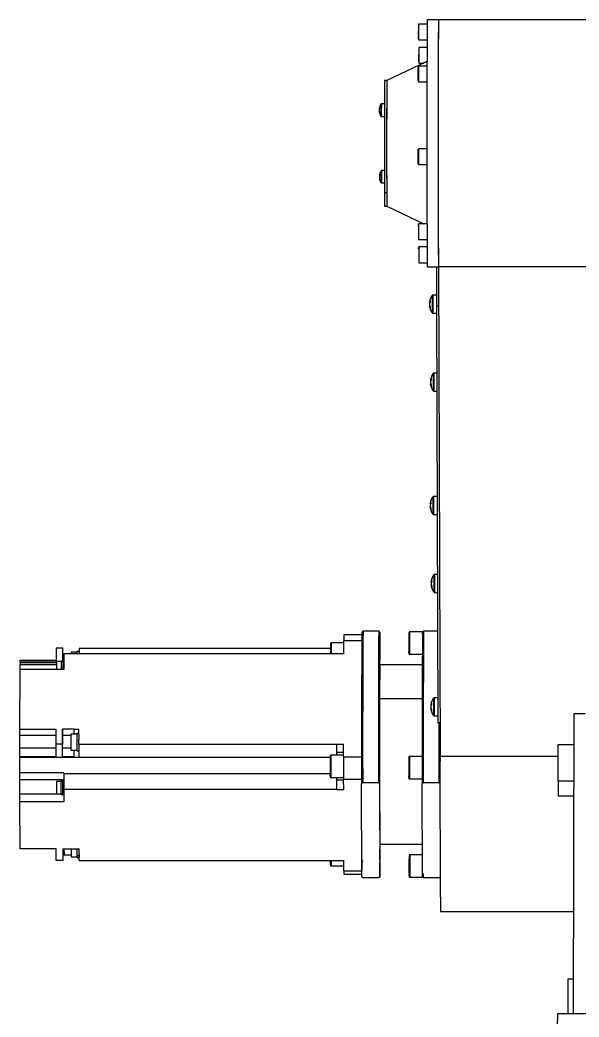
# Model space of a CAD drawing. Header units: millimetres. Extents: x -551930 to 36223, y -1733730 to 8014.
# Drawn here: x -551662.36 to -551634.32, y -1733484.45 to -1733434.47 of the extents above; entities that cross this region are included whole.
import ezdxf

# ---------------------------------------------------------------- set-up
doc = ezdxf.new("R2010")
doc.units = ezdxf.units.MM
doc.layers.get('0').update_dxf_attribs({"lineweight": 35})

msp = doc.modelspace()

# ---------------------------------------------------------------- linework, layer by layer
at = {"color": 7, "linetype": 'Continuous', "lineweight": 25}
for p, q in [((-551641.375, -1733434.474), (-551641.937, -1733434.474)), ((-551630.912, -1733434.474), (-551641.375, -1733434.474)), ((-551641.941, -1733434.682), (-551642.366, -1733434.682)), ((-551642.389, -1733435.402), (-551642.389, -1733435.423)), ((-551642.366, -1733435.47), (-551641.946, -1733435.47)), ((-551641.947, -1733435.849), (-551642.356, -1733435.849)), ((-551641.949, -1733436.561), (-551643.962, -1733437.512)), ((-551642.379, -1733436.535), (-551642.379, -1733436.562)), ((-551641.949, -1733436.787), (-551642.376, -1733436.787)), ((-551642.356, -1733436.637), (-551642.109, -1733436.637)), ((-551643.962, -1733437.512), (-551644.075, -1733437.512)), ((-551642.376, -1733437.575), (-551641.951, -1733437.575)), ((-551644.345, -1733438.919), (-551644.329, -1733438.92)), ((-551644.345, -1733438.967), (-551644.345, -1733438.982)), ((-551644.081, -1733438.676), (-551644.237, -1733438.676)), ((-551644.237, -1733439.306), (-551644.082, -1733439.306)), ((-551641.953, -1733440.932), (-551642.379, -1733440.932)), ((-551644.082, -1733442.017), (-551644.226, -1733442.017)), ((-551642.379, -1733441.719), (-551641.953, -1733441.719)), ((-551644.334, -1733442.26), (-551644.318, -1733442.261)), ((-551644.334, -1733442.308), (-551644.334, -1733442.324)), ((-551644.226, -1733442.647), (-551644.081, -1733442.647)), ((-551643.967, -1733443.136), (-551644.079, -1733443.136)), ((-551644.075, -1733443.812), (-551643.962, -1733443.812)), ((-551643.962, -1733443.812), (-551642.109, -1733444.687)), ((-551642.396, -1733444.757), (-551642.396, -1733444.785)), ((-551641.949, -1733444.687), (-551642.373, -1733444.687)), ((-551642.373, -1733444.687), (-551642.373, -1733444.689)), ((-551642.373, -1733445.474), (-551641.947, -1733445.474)), ((-551642.386, -1733445.924), (-551642.386, -1733445.952)), ((-551641.946, -1733445.854), (-551642.363, -1733445.854)), ((-551642.363, -1733445.854), (-551642.363, -1733445.856)), ((-551642.363, -1733446.641), (-551641.941, -1733446.641)), ((-551641.937, -1733446.849), (-551641.375, -1733446.849)), ((-551641.475, -1733446.849), (-551641.479, -1733448.812)), ((-551631.475, -1733446.848), (-551641.375, -1733446.848)), ((-551641.375, -1733446.848), (-551641.296, -1733471.389)), ((-551641.478, -1733448.268), (-551641.651, -1733448.268)), ((-551641.817, -1733448.678), (-551641.817, -1733448.701)), ((-551641.479, -1733448.812), (-551641.369, -1733448.812)), ((-551641.479, -1733448.812), (-551641.412, -1733469.695)), ((-551641.651, -1733449.168), (-551641.478, -1733449.168)), ((-551641.772, -1733452.585), (-551641.772, -1733452.608)), ((-551641.468, -1733452.175), (-551641.606, -1733452.175)), ((-551641.606, -1733453.075), (-551641.466, -1733453.075)), ((-551641.448, -1733458.362), (-551641.618, -1733458.362)), ((-551641.784, -1733458.771), (-551641.784, -1733458.794)), ((-551641.618, -1733459.262), (-551641.446, -1733459.262)), ((-551641.436, -1733462.269), (-551641.574, -1733462.269)), ((-551641.739, -1733462.678), (-551641.739, -1733462.701)), ((-551641.574, -1733463.169), (-551641.433, -1733463.169)), ((-551645.217, -1733465.289), (-551646.115, -1733465.289)), ((-551645.174, -1733465.12), (-551645.213, -1733465.159)), ((-551645.157, -1733465.103), (-551645.175, -1733465.12)), ((-551644.37, -1733465.103), (-551645.157, -1733465.103)), ((-551644.313, -1733465.159), (-551644.328, -1733465.145)), ((-551644.308, -1733466.79), (-551644.313, -1733465.159)), ((-551642.178, -1733465.142), (-551642.819, -1733465.142)), ((-551642.137, -1733465.12), (-551642.176, -1733465.159)), ((-551642.12, -1733465.103), (-551642.137, -1733465.12)), ((-551641.427, -1733465.103), (-551642.12, -1733465.103)), ((-551660.546, -1733465.969), (-551660.547, -1733466.665)), ((-551660.208, -1733465.969), (-551660.546, -1733465.969)), ((-551660.21, -1733466.604), (-551660.208, -1733465.969)), ((-551660.206, -1733466.558), (-551660.208, -1733465.969)), ((-551659.387, -1733465.969), (-551659.388, -1733466.238)), ((-551659.387, -1733465.969), (-551646.791, -1733465.969)), ((-551646.117, -1733465.701), (-551646.756, -1733465.701)), ((-551646.118, -1733466.238), (-551646.116, -1733465.589)), ((-551662.344, -1733466.558), (-551660.547, -1733466.558)), ((-551662.344, -1733466.665), (-551662.344, -1733466.558)), ((-551660.206, -1733466.604), (-551660.206, -1733466.558)), ((-551660.158, -1733466.558), (-551660.206, -1733466.558)), ((-551660.158, -1733466.238), (-551660.159, -1733467.03)), ((-551646.455, -1733466.238), (-551660.158, -1733466.238)), ((-551659.5, -1733466.167), (-551659.792, -1733466.167)), ((-551659.387, -1733466.133), (-551659.499, -1733466.133)), ((-551646.455, -1733466.238), (-551646.455, -1733466.238)), ((-551646.118, -1733466.238), (-551646.455, -1733466.238)), ((-551642.853, -1733466.2), (-551642.853, -1733466.12)), ((-551642.819, -1733466.267), (-551642.185, -1733466.267)), ((-551662.359, -1733470.026), (-551662.353, -1733467.03)), ((-551660.159, -1733467.03), (-551662.353, -1733467.03)), ((-551662.35, -1733467.03), (-551662.349, -1733466.795)), ((-551660.518, -1733466.795), (-551662.349, -1733466.795)), ((-551660.547, -1733466.665), (-551662.347, -1733466.665)), ((-551662.347, -1733466.665), (-551662.347, -1733466.678)), ((-551660.293, -1733466.632), (-551660.518, -1733466.632)), ((-551660.214, -1733466.61), (-551660.293, -1733466.61)), ((-551660.158, -1733466.604), (-551660.214, -1733466.604)), ((-551642.186, -1733466.79), (-551644.313, -1733466.79)), ((-551641.416, -1733468.455), (-551641.586, -1733468.455)), ((-551641.752, -1733468.865), (-551641.752, -1733468.888)), ((-551641.586, -1733469.355), (-551641.413, -1733469.355)), ((-551634.586, -1733469.23), (-551634.622, -1733484.296)), ((-551634.586, -1733469.23), (-551634.024, -1733469.23)), ((-551662.359, -1733470.026), (-551660.559, -1733470.026)), ((-551662.358, -1733470.332), (-551662.359, -1733470.026)), ((-551660.559, -1733470.026), (-551660.561, -1733470.774)), ((-551660.222, -1733470.026), (-551660.223, -1733470.774)), ((-551659.659, -1733470.026), (-551660.222, -1733470.026)), ((-551660.221, -1733470.332), (-551660.222, -1733470.026)), ((-551659.659, -1733470.026), (-551659.4, -1733470.026)), ((-551659.659, -1733470.026), (-551659.659, -1733470.026)), ((-551659.659, -1733470.026), (-551659.658, -1733470.28)), ((-551659.659, -1733470.026), (-551659.658, -1733470.28)), ((-551659.401, -1733470.312), (-551659.4, -1733470.026)), ((-551641.412, -1733469.695), (-551641.301, -1733469.695)), ((-551659.513, -1733470.28), (-551659.805, -1733470.28)), ((-551659.401, -1733470.246), (-551659.513, -1733470.246)), ((-551659.402, -1733470.774), (-551659.401, -1733470.537)), ((-551659.401, -1733470.312), (-551659.401, -1733470.537)), ((-551662.359, -1733471.417), (-551662.358, -1733470.964)), ((-551660.223, -1733470.774), (-551660.561, -1733470.774)), ((-551660.561, -1733470.774), (-551660.559, -1733471.417)), ((-551660.221, -1733471.417), (-551660.223, -1733470.774)), ((-551660.221, -1733471.417), (-551660.22, -1733470.964)), ((-551659.805, -1733471.068), (-551659.513, -1733471.068)), ((-551659.658, -1733471.068), (-551659.659, -1733471.42)), ((-551659.658, -1733471.068), (-551659.659, -1733471.417)), ((-551659.402, -1733470.774), (-551646.464, -1733470.774)), ((-551659.402, -1733470.774), (-551659.4, -1733471.42)), ((-551646.464, -1733470.773), (-551646.464, -1733470.774)), ((-551646.463, -1733471.168), (-551646.464, -1733470.773)), ((-551646.464, -1733470.773), (-551646.127, -1733470.773)), ((-551646.463, -1733471.325), (-551646.464, -1733470.774)), ((-551646.128, -1733471.422), (-551646.127, -1733470.773)), ((-551635.371, -1733472.604), (-551635.367, -1733470.795)), ((-551635.367, -1733470.795), (-551634.59, -1733470.795)), ((-551660.559, -1733471.417), (-551662.359, -1733471.417)), ((-551662.359, -1733471.417), (-551662.359, -1733471.429)), ((-551659.659, -1733471.417), (-551660.221, -1733471.417)), ((-551659.659, -1733471.42), (-551659.659, -1733471.417)), ((-551659.659, -1733471.42), (-551659.4, -1733471.42)), ((-551659.513, -1733471.101), (-551659.401, -1733471.101)), ((-551646.128, -1733471.325), (-551646.767, -1733471.325)), ((-551646.463, -1733471.168), (-551646.128, -1733471.168)), ((-551642.191, -1733471.391), (-551642.831, -1733471.391)), ((-551635.368, -1733471.389), (-551641.296, -1733471.389)), ((-551660.165, -1733472.203), (-551662.358, -1733472.203)), ((-551662.357, -1733472.563), (-551662.358, -1733472.203)), ((-551660.165, -1733472.236), (-551660.166, -1733473.039)), ((-551660.165, -1733472.203), (-551660.165, -1733472.236)), ((-551646.802, -1733472.383), (-551646.802, -1733472.303)), ((-551646.767, -1733472.45), (-551646.128, -1733472.45)), ((-551646.464, -1733473.039), (-551646.463, -1733472.45)), ((-551646.464, -1733473.039), (-551646.463, -1733472.556)), ((-551646.462, -1733472.45), (-551646.463, -1733472.556)), ((-551646.463, -1733472.556), (-551646.128, -1733472.556)), ((-551646.126, -1733473.039), (-551646.128, -1733472.528)), ((-551642.865, -1733472.45), (-551642.866, -1733472.369)), ((-551642.831, -1733472.516), (-551642.191, -1733472.516)), ((-551660.3, -1733472.648), (-551660.524, -1733472.648)), ((-551660.221, -1733472.626), (-551660.299, -1733472.626)), ((-551660.165, -1733472.62), (-551660.221, -1733472.62)), ((-551660.166, -1733473.039), (-551660.164, -1733473.663)), ((-551646.464, -1733473.039), (-551660.166, -1733473.039)), ((-551646.464, -1733473.039), (-551646.464, -1733473.039)), ((-551646.464, -1733473.039), (-551646.126, -1733473.039)), ((-551645.213, -1733477.422), (-551645.228, -1733472.76)), ((-551645.172, -1733472.703), (-551644.385, -1733472.703)), ((-551644.328, -1733472.76), (-551644.313, -1733477.422)), ((-551642.176, -1733477.422), (-551642.191, -1733472.76)), ((-551642.135, -1733472.703), (-551641.347, -1733472.703)), ((-551662.358, -1733473.663), (-551662.357, -1733473.274)), ((-551660.524, -1733473.267), (-551660.3, -1733473.267)), ((-551660.299, -1733473.289), (-551660.221, -1733473.289)), ((-551660.221, -1733473.295), (-551660.165, -1733473.295)), ((-551635.37, -1733473.361), (-551634.596, -1733473.361)), ((-551660.164, -1733473.663), (-551662.358, -1733473.663)), ((-551662.35, -1733476.023), (-551662.358, -1733473.663)), ((-551660.55, -1733476.023), (-551662.35, -1733476.023)), ((-551660.548, -1733476.612), (-551660.55, -1733476.023)), ((-551660.213, -1733476.023), (-551659.65, -1733476.023)), ((-551660.213, -1733476.023), (-551660.211, -1733476.612)), ((-551660.209, -1733476.023), (-551660.211, -1733476.612)), ((-551660.15, -1733476.023), (-551660.149, -1733476.343)), ((-551659.65, -1733476.023), (-551659.391, -1733476.023)), ((-551659.65, -1733476.023), (-551659.65, -1733476.023)), ((-551659.391, -1733476.248), (-551659.391, -1733476.023)), ((-551644.313, -1733475.79), (-551642.181, -1733475.79)), ((-551659.795, -1733476.343), (-551660.149, -1733476.343)), ((-551659.795, -1733476.414), (-551659.503, -1733476.414)), ((-551659.503, -1733476.356), (-551659.391, -1733476.356)), ((-551659.502, -1733476.448), (-551659.39, -1733476.448)), ((-551659.391, -1733476.248), (-551659.39, -1733476.425)), ((-551659.39, -1733476.612), (-551659.39, -1733476.425)), ((-551642.179, -1733476.314), (-551642.815, -1733476.314)), ((-551660.211, -1733476.612), (-551660.548, -1733476.612)), ((-551659.39, -1733476.612), (-551646.452, -1733476.612)), ((-551646.788, -1733476.733), (-551646.788, -1733476.612)), ((-551646.787, -1733476.813), (-551646.788, -1733476.733)), ((-551646.753, -1733476.88), (-551646.114, -1733476.88)), ((-551646.452, -1733476.611), (-551646.115, -1733476.611)), ((-551646.452, -1733476.611), (-551646.452, -1733476.612)), ((-551646.113, -1733477.123), (-551646.115, -1733476.611)), ((-551645.212, -1733476.593), (-551645.168, -1733476.655)), ((-551646.112, -1733477.291), (-551645.214, -1733477.291)), ((-551645.213, -1733477.422), (-551645.199, -1733477.436)), ((-551644.369, -1733477.478), (-551645.157, -1733477.478)), ((-551644.352, -1733477.461), (-551644.313, -1733477.422)), ((-551642.85, -1733477.372), (-551642.85, -1733477.291)), ((-551642.815, -1733477.439), (-551642.174, -1733477.439)), ((-551642.176, -1733477.422), (-551642.175, -1733477.406)), ((-551642.176, -1733477.422), (-551642.162, -1733477.436)), ((-551641.332, -1733477.478), (-551642.119, -1733477.478)), ((-551641.315, -1733477.461), (-551641.288, -1733477.434)), ((-551641.276, -1733479.165), (-551634.61, -1733479.165)), ((-551634.872, -1733484.296), (-551634.868, -1733482.54)), ((-551634.868, -1733482.54), (-551634.618, -1733482.54)), ((-551635.412, -1733484.296), (-551635.414, -1733484.954)), ((-551633.5, -1733484.296), (-551635.412, -1733484.296))]:
    msp.add_line(p, q, dxfattribs=at)
at = {"color": 8, "linetype": 'Continuous', "lineweight": 25}
for p, q in [((-551642.367, -1733435.422), (-551642.367, -1733435.445)), ((-551642.356, -1733436.552), (-551642.356, -1733436.583)), ((-551642.374, -1733444.737), (-551642.374, -1733444.767)), ((-551642.363, -1733445.904), (-551642.363, -1733445.934)), ((-551645.219, -1733465.589), (-551646.116, -1733465.589)), ((-551662.347, -1733466.678), (-551660.518, -1733466.678)), ((-551642.19, -1733468.506), (-551644.322, -1733468.506)), ((-551660.56, -1733470.332), (-551662.358, -1733470.332)), ((-551659.806, -1733470.332), (-551660.221, -1733470.332)), ((-551662.358, -1733470.964), (-551660.56, -1733470.964)), ((-551660.22, -1733470.964), (-551659.806, -1733470.964)), ((-551662.359, -1733471.429), (-551646.802, -1733471.429)), ((-551645.229, -1733471.422), (-551646.128, -1733471.422)), ((-551660.165, -1733472.563), (-551662.357, -1733472.563)), ((-551660.165, -1733472.236), (-551646.802, -1733472.236)), ((-551646.128, -1733472.528), (-551645.229, -1733472.528)), ((-551635.371, -1733472.604), (-551634.594, -1733472.604)), ((-551660.3, -1733473.274), (-551662.357, -1733473.274)), ((-551660.166, -1733473.223), (-551660.221, -1733473.223)), ((-551646.113, -1733477.123), (-551645.214, -1733477.123))]:
    msp.add_line(p, q, dxfattribs=at)
at = {"color": 7, "linetype": 'Continuous', "lineweight": 25, "flags": 128}
for points in [[(-551642.367, -1733435.445), (-551642.366, -1733435.464), (-551642.366, -1733435.47)], [(-551642.356, -1733436.583), (-551642.356, -1733436.615), (-551642.356, -1733436.637), (-551642.356, -1733436.637)], [(-551644.345, -1733438.919), (-551644.345, -1733438.918), (-551644.345, -1733438.917), (-551644.345, -1733438.916), (-551644.345, -1733438.916), (-551644.345, -1733438.915), (-551644.345, -1733438.915), (-551644.345, -1733438.915), (-551644.345, -1733438.915)], [(-551644.334, -1733442.26), (-551644.334, -1733442.259), (-551644.334, -1733442.258), (-551644.334, -1733442.258), (-551644.334, -1733442.257), (-551644.334, -1733442.257), (-551644.334, -1733442.256), (-551644.334, -1733442.256), (-551644.334, -1733442.257)], [(-551641.817, -1733448.612), (-551641.817, -1733448.61), (-551641.817, -1733448.608), (-551641.817, -1733448.607), (-551641.817, -1733448.606), (-551641.817, -1733448.605), (-551641.817, -1733448.605), (-551641.817, -1733448.605), (-551641.817, -1733448.606)], [(-551641.772, -1733452.52), (-551641.772, -1733452.517), (-551641.772, -1733452.515), (-551641.772, -1733452.514), (-551641.772, -1733452.513), (-551641.772, -1733452.512), (-551641.772, -1733452.512), (-551641.772, -1733452.512), (-551641.772, -1733452.513)], [(-551641.785, -1733458.706), (-551641.785, -1733458.704), (-551641.785, -1733458.702), (-551641.785, -1733458.7), (-551641.785, -1733458.699), (-551641.785, -1733458.699), (-551641.785, -1733458.698), (-551641.785, -1733458.699), (-551641.785, -1733458.699)], [(-551641.74, -1733462.613), (-551641.74, -1733462.611), (-551641.74, -1733462.609), (-551641.74, -1733462.607), (-551641.74, -1733462.606), (-551641.74, -1733462.606), (-551641.74, -1733462.605), (-551641.74, -1733462.606), (-551641.74, -1733462.606)], [(-551642.178, -1733465.237), (-551642.178, -1733465.229), (-551642.178, -1733465.165), (-551642.178, -1733465.142), (-551642.177, -1733465.161), (-551642.177, -1733465.177)], [(-551644.315, -1733466.479), (-551644.315, -1733466.398), (-551644.316, -1733466.296), (-551644.316, -1733466.189), (-551644.315, -1733466.093), (-551644.315, -1733466.023), (-551644.315, -1733465.99), (-551644.315, -1733465.998), (-551644.314, -1733466.047), (-551644.314, -1733466.129), (-551644.314, -1733466.231), (-551644.314, -1733466.338), (-551644.314, -1733466.433), (-551644.315, -1733466.503), (-551644.315, -1733466.536), (-551644.315, -1733466.528), (-551644.315, -1733466.479)], [(-551644.315, -1733466.446), (-551644.315, -1733466.377), (-551644.315, -1733466.291), (-551644.315, -1733466.2), (-551644.315, -1733466.119), (-551644.315, -1733466.06), (-551644.315, -1733466.032), (-551644.315, -1733466.039), (-551644.314, -1733466.081), (-551644.314, -1733466.149), (-551644.314, -1733466.236), (-551644.314, -1733466.326), (-551644.314, -1733466.407), (-551644.315, -1733466.466), (-551644.315, -1733466.494), (-551644.315, -1733466.487), (-551644.315, -1733466.446)], [(-551659.792, -1733466.167), (-551659.792, -1733466.187), (-551659.792, -1733466.238)], [(-551662.347, -1733466.678), (-551662.348, -1733466.751), (-551662.348, -1733466.795)], [(-551641.752, -1733468.799), (-551641.752, -1733468.797), (-551641.752, -1733468.795), (-551641.752, -1733468.794), (-551641.752, -1733468.793), (-551641.752, -1733468.792), (-551641.752, -1733468.792), (-551641.752, -1733468.792), (-551641.752, -1733468.793)], [(-551646.463, -1733471.168), (-551646.463, -1733471.224), (-551646.462, -1733471.323), (-551646.462, -1733471.325)], [(-551644.327, -1733472.104), (-551644.327, -1733472.022), (-551644.327, -1733471.92), (-551644.327, -1733471.813), (-551644.327, -1733471.717), (-551644.326, -1733471.648), (-551644.326, -1733471.614), (-551644.326, -1733471.623), (-551644.326, -1733471.671), (-551644.325, -1733471.753), (-551644.325, -1733471.855), (-551644.325, -1733471.962), (-551644.326, -1733472.058), (-551644.326, -1733472.128), (-551644.326, -1733472.161), (-551644.326, -1733472.152), (-551644.327, -1733472.104)], [(-551644.326, -1733472.07), (-551644.327, -1733472.001), (-551644.327, -1733471.915), (-551644.327, -1733471.824), (-551644.327, -1733471.744), (-551644.326, -1733471.685), (-551644.326, -1733471.657), (-551644.326, -1733471.664), (-551644.326, -1733471.705), (-551644.326, -1733471.774), (-551644.326, -1733471.86), (-551644.326, -1733471.951), (-551644.326, -1733472.031), (-551644.326, -1733472.09), (-551644.326, -1733472.118), (-551644.326, -1733472.111), (-551644.326, -1733472.07)], [(-551660.221, -1733473.223), (-551660.221, -1733473.278), (-551660.221, -1733473.295)], [(-551644.312, -1733476.534), (-551644.312, -1733476.452), (-551644.313, -1733476.35), (-551644.312, -1733476.243), (-551644.312, -1733476.147), (-551644.312, -1733476.078), (-551644.312, -1733476.044), (-551644.312, -1733476.053), (-551644.311, -1733476.101), (-551644.311, -1733476.183), (-551644.311, -1733476.285), (-551644.311, -1733476.392), (-551644.311, -1733476.488), (-551644.311, -1733476.557), (-551644.312, -1733476.591), (-551644.312, -1733476.582), (-551644.312, -1733476.534)], [(-551644.312, -1733476.5), (-551644.312, -1733476.431), (-551644.312, -1733476.345), (-551644.312, -1733476.254), (-551644.312, -1733476.174), (-551644.312, -1733476.115), (-551644.312, -1733476.087), (-551644.312, -1733476.094), (-551644.311, -1733476.135), (-551644.311, -1733476.204), (-551644.311, -1733476.29), (-551644.311, -1733476.381), (-551644.311, -1733476.461), (-551644.312, -1733476.52), (-551644.312, -1733476.548), (-551644.312, -1733476.541), (-551644.312, -1733476.5)], [(-551642.174, -1733477.424), (-551642.174, -1733477.432), (-551642.174, -1733477.434), (-551642.174, -1733477.423)]]:
    msp.add_lwpolyline(points, dxfattribs=at)
at = {"color": 8, "linetype": 'Continuous', "lineweight": 25, "flags": 128}
for points in [[(-551642.357, -1733436.415), (-551642.357, -1733436.456), (-551642.356, -1733436.552)], [(-551644.263, -1733439.292), (-551644.263, -1733439.279), (-551644.263, -1733439.227)], [(-551644.237, -1733439.306), (-551644.237, -1733439.292), (-551644.238, -1733439.239)], [(-551644.252, -1733442.633), (-551644.252, -1733442.62), (-551644.252, -1733442.569)], [(-551644.226, -1733442.647), (-551644.227, -1733442.634), (-551644.227, -1733442.58)], [(-551642.373, -1733444.689), (-551642.374, -1733444.693), (-551642.374, -1733444.737)], [(-551642.363, -1733445.856), (-551642.363, -1733445.86), (-551642.363, -1733445.904)], [(-551646.754, -1733476.612), (-551646.754, -1733476.649), (-551646.754, -1733476.759)]]:
    msp.add_lwpolyline(points, dxfattribs=at)
at = {"color": 7, "linetype": 'Continuous', "lineweight": 25}
for centre, radius, start, end in [((-550673.132, -1733440.662), 968.825, 179.634073, 180.365927), ((-550658.549, -1733440.69), 982.846, 179.637621, 180.358937), ((-550657.786, -1733440.69), 983.608, 179.637902, 180.358657), ((-551604.712, -1733434.956), 37.655, 179.5833, 180.0567), ((-551575.921, -1733436.238), 66.436, 179.66493, 180.15312), ((-551591.74, -1733437.18), 50.66, 179.5811, 180.4208), ((-551589.03, -1733437.181), 53.347, 179.5771, 180.4229), ((-551057.641, -1733440.84), 586.443, 179.674836, 180.224362), ((-551161.141, -1733440.662), 482.832, 179.6262, 180.3738), ((-551057.529, -1733440.84), 586.443, 179.674836, 180.224362), ((-551643.787, -1733438.991), 0.563, 147.6643, 172.2408), ((-551644.115, -1733438.961), 0.233, 156.3197, 169.6097), ((-551643.992, -1733439.019), 0.356, 163.2201, 171.6076), ((-551644.116, -1733439.027), 0.233, 156.3197, 169.6097), ((-551615.409, -1733438.991), 28.936, 179.9868, 180.0477), ((-551643.991, -1733438.964), 0.357, 188.186, 199.0089), ((-551644.415, -1733439.064), 0.0708, 357.5126, 0.7067), ((-551643.787, -1733438.991), 0.563, 187.7592, 212.3357), ((-551643.991, -1733439.016), 0.357, 188.186, 199.0089), ((-551643.951, -1733438.901), 0.38, 174.948, 184.8229), ((-551644.095, -1733439.106), 0.236, 173.9155, 186.4539), ((-551594.849, -1733441.329), 47.553, 179.5488, 180.4425), ((-551588.948, -1733441.325), 53.433, 179.5778, 180.4222), ((-551643.777, -1733442.332), 0.563, 147.6643, 172.2408), ((-551644.105, -1733442.302), 0.233, 156.3197, 169.6097), ((-551643.981, -1733442.36), 0.356, 163.2201, 171.6076), ((-551644.105, -1733442.368), 0.233, 156.3197, 169.6097), ((-551615.398, -1733442.332), 28.936, 179.9868, 180.0477), ((-551643.98, -1733442.306), 0.357, 188.186, 199.0089), ((-551644.405, -1733442.405), 0.0708, 357.5126, 0.7067), ((-551643.777, -1733442.332), 0.563, 187.7592, 212.3357), ((-551643.98, -1733442.357), 0.357, 188.186, 199.0089), ((-551643.94, -1733442.242), 0.38, 174.948, 184.8229), ((-551644.084, -1733442.447), 0.236, 173.9155, 186.4539), ((-551609.419, -1733443.22), 34.661, 179.8614, 180.978), ((-551609.306, -1733443.22), 34.661, 179.8614, 180.978), ((-551566.374, -1733445.056), 76, 179.78264, 180.31558), ((-551566.364, -1733446.223), 76, 179.78264, 180.31558), ((-551641.095, -1733448.718), 0.731, 143.6419, 171.0699), ((-551641.512, -1733448.679), 0.313, 152.4495, 167.6544), ((-551641.293, -1733448.581), 0.498, 174.641, 185.1299), ((-551641.357, -1733448.758), 0.467, 161.9164, 170.097), ((-551641.512, -1733448.77), 0.313, 152.4495, 167.6544), ((-551598.828, -1733448.718), 42.99, 179.9801, 180.0544), ((-551641.354, -1733448.68), 0.47, 189.7156, 202.2489), ((-551642.037, -1733448.825), 0.22, 358.2302, 0.2078), ((-551641.354, -1733448.752), 0.47, 189.7156, 202.2489), ((-551641.095, -1733448.718), 0.731, 188.9301, 216.3581), ((-551641.482, -1733448.893), 0.309, 173.526, 186.8433), ((-551641.467, -1733452.677), 0.313, 152.4495, 167.6544), ((-551641.05, -1733452.625), 0.731, 143.6419, 171.0699), ((-551641.467, -1733452.586), 0.313, 152.4495, 167.6544), ((-551641.312, -1733452.665), 0.467, 161.9164, 170.097), ((-551641.248, -1733452.488), 0.498, 174.641, 185.1299), ((-551598.783, -1733452.625), 42.99, 179.9801, 180.0544), ((-551641.309, -1733452.587), 0.47, 189.7156, 202.2489), ((-551641.992, -1733452.732), 0.22, 358.2302, 0.2078), ((-551641.309, -1733452.659), 0.47, 189.7156, 202.2489), ((-551641.05, -1733452.625), 0.731, 188.9301, 216.3581), ((-551641.437, -1733452.8), 0.309, 173.526, 186.8433), ((-551641.062, -1733458.812), 0.731, 143.6419, 171.0699), ((-551641.479, -1733458.773), 0.313, 152.4495, 167.6544), ((-551641.48, -1733458.864), 0.313, 152.4495, 167.6544), ((-551598.795, -1733458.812), 42.99, 179.9801, 180.0544), ((-551641.321, -1733458.773), 0.47, 189.7156, 202.2489), ((-551642.005, -1733458.919), 0.22, 358.2302, 0.2078), ((-551641.321, -1733458.845), 0.47, 189.7156, 202.2489), ((-551641.062, -1733458.812), 0.731, 188.9301, 216.3581), ((-551641.325, -1733458.851), 0.467, 161.9164, 170.097), ((-551641.261, -1733458.675), 0.498, 174.641, 185.1299), ((-551641.449, -1733458.986), 0.309, 173.526, 186.8433), ((-551641.017, -1733462.719), 0.731, 143.6419, 171.0699), ((-551641.434, -1733462.68), 0.313, 152.4495, 167.6544), ((-551641.216, -1733462.582), 0.498, 174.641, 185.1299), ((-551641.435, -1733462.771), 0.313, 152.4495, 167.6544), ((-551598.75, -1733462.719), 42.99, 179.9801, 180.0544), ((-551641.276, -1733462.68), 0.47, 189.7156, 202.2489), ((-551641.96, -1733462.826), 0.22, 358.2302, 0.2078), ((-551641.017, -1733462.719), 0.731, 188.9301, 216.3581), ((-551641.276, -1733462.752), 0.47, 189.7156, 202.2489), ((-551641.28, -1733462.758), 0.467, 161.9164, 170.097), ((-551641.404, -1733462.893), 0.309, 173.526, 186.8433), ((-551626.122, -1733465.544), 19.994, 179.2701, 180.1305), ((-550848.978, -1733470.538), 796.253, 179.612931, 180.159845), ((-550841.491, -1733470.51), 803.684, 179.614513, 180.156366), ((-550840.703, -1733470.51), 803.684, 179.614513, 180.156366), ((-550857.031, -1733470.534), 787.301, 179.608875, 180.162004), ((-551550.926, -1733465.728), 91.929, 179.65612, 180.24455), ((-550845.941, -1733470.538), 796.253, 179.612931, 180.159845), ((-550838.453, -1733470.51), 803.684, 179.614513, 180.156366), ((-551597.161, -1733466.117), 49.63, 179.5583, 180.1391), ((-551652.38, -1733466.234), 7.12, 179.1893, 180.0323), ((-551624.456, -1733466.899), 36.063, 179.5755, 180.2078), ((-551610.576, -1733466.916), 49.718, 179.6471, 180.1316), ((-551609.74, -1733466.915), 50.475, 179.647, 180.1306), ((-551534.36, -1733468.223), 109.963, 179.25334, 180.14725), ((-550857.073, -1733471.178), 787.254, 179.805507, 180.335663), ((-551641.03, -1733468.905), 0.731, 143.6419, 171.0699), ((-551641.447, -1733468.866), 0.313, 152.4495, 167.6544), ((-551641.292, -1733468.945), 0.467, 161.9164, 170.097), ((-551641.447, -1733468.957), 0.313, 152.4495, 167.6544), ((-551598.763, -1733468.905), 42.99, 179.9801, 180.0544), ((-551641.289, -1733468.867), 0.47, 189.7156, 202.2489), ((-551641.972, -1733469.012), 0.22, 358.2302, 0.2078), ((-551641.289, -1733468.939), 0.47, 189.7156, 202.2489), ((-551641.03, -1733468.905), 0.731, 188.9301, 216.3581), ((-551641.228, -1733468.768), 0.498, 174.641, 185.1299), ((-551641.417, -1733469.08), 0.309, 173.526, 186.8433), ((-549252.074, -1733471.291), 2389.274, 179.961727, 180.033863), ((-551805.817, -1733470.692), 143.46, 359.89108, 0.14347), ((-551803.68, -1733470.692), 143.46, 359.89108, 0.14347), ((-551605.835, -1733470.674), 53.972, 179.582, 180.418), ((-551600.75, -1733470.674), 58.764, 179.58318, 180.41682), ((-551581.735, -1733470.58), 77.666, 179.80238, 179.9685), ((-551866.325, -1733471.894), 203.967, 359.91312, 0.13074), ((-551554.874, -1733471.911), 91.929, 179.65612, 180.24455), ((-551395.074, -1733471.9), 251.055, 179.89108, 180.14347), ((-551550.938, -1733471.977), 91.929, 179.65612, 180.24455), ((-550884.617, -1733473.332), 756.681, 179.852876, 180.441691), ((-551439.948, -1733471.952), 202.243, 179.93969, 180.09133), ((-551823.749, -1733472.967), 161.392, 359.89108, 0.14347), ((-551622.113, -1733472.958), 38.413, 179.5385, 180.4615), ((-551617.17, -1733472.958), 43.131, 179.5591, 180.4409), ((-551603.729, -1733472.971), 56.493, 179.644, 180.2552), ((-551559.737, -1733472.899), 75.635, 179.77642, 180.34996), ((-551618.95, -1733476.114), 40.846, 179.8719, 180.4208), ((-551544.143, -1733476.046), 115.361, 179.98825, 180.1539), ((-551746.002, -1733475.941), 101.7, 359.16615, 0.08515), ((-551656.954, -1733476.383), 2.55, 179.3896, 181.4498), ((-551591.14, -1733476.146), 68.25, 180.08549, 180.17625), ((-551641.745, -1733476.308), 17.645, 180.1562, 180.3811), ((-551550.922, -1733476.899), 91.929, 179.65612, 180.24455), ((-551688.024, -1733476.601), 42.819, 358.902, 359.9992), ((-551639.275, -1733477.157), 6.838, 179.7123, 181.1271), ((-551648.674, -1733477.248), 6.558, 357.9907, 359.8753)]:
    msp.add_arc(centre, radius, start, end, dxfattribs=at)
at = {"color": 8, "linetype": 'Continuous', "lineweight": 25}
for centre, radius, start, end in [((-551540.781, -1733435.089), 101.586, 179.94597, 180.18779), ((-551597.248, -1733439), 47.016, 179.6226, 180.2773), ((-551595.259, -1733439), 48.979, 179.6206, 180.2786), ((-551597.237, -1733442.341), 47.016, 179.6226, 180.2773), ((-551595.249, -1733442.342), 48.979, 179.6206, 180.2786), ((-551560.528, -1733448.743), 81.157, 179.67667, 180.22315), ((-551568.249, -1733448.735), 73.403, 179.636, 180.2632), ((-551639.038, -1733449.086), 2.646, 179.4106, 181.4235), ((-551638.665, -1733449.098), 2.987, 179.4941, 181.3453), ((-551560.483, -1733452.65), 81.157, 179.67667, 180.22315), ((-551568.204, -1733452.642), 73.403, 179.636, 180.2632), ((-551638.994, -1733452.993), 2.646, 179.4106, 181.4235), ((-551638.62, -1733453.005), 2.987, 179.4941, 181.3453), ((-551560.495, -1733458.836), 81.157, 179.67667, 180.22315), ((-551568.217, -1733458.828), 73.403, 179.636, 180.2632), ((-551639.006, -1733459.18), 2.646, 179.4106, 181.4235), ((-551638.633, -1733459.192), 2.987, 179.4941, 181.3453), ((-551560.45, -1733462.743), 81.157, 179.67667, 180.22315), ((-551568.172, -1733462.735), 73.403, 179.636, 180.2632), ((-551638.961, -1733463.087), 2.646, 179.4106, 181.4235), ((-551638.588, -1733463.099), 2.987, 179.4941, 181.3453), ((-551550.798, -1733465.725), 92.022, 179.63691, 180.26228), ((-551589.539, -1733466.121), 57.219, 179.579, 180.1166), ((-551638.385, -1733466.174), 4.434, 179.6405, 181.199), ((-551560.463, -1733468.93), 81.157, 179.67667, 180.22315), ((-551568.184, -1733468.922), 73.403, 179.636, 180.2632), ((-551638.973, -1733469.273), 2.646, 179.4106, 181.4235), ((-551638.6, -1733469.285), 2.987, 179.4941, 181.3453), ((-551554.747, -1733471.908), 92.022, 179.63691, 180.26228), ((-551550.811, -1733471.975), 92.022, 179.63691, 180.26228), ((-551642.334, -1733472.357), 4.434, 179.6405, 181.199), ((-551638.398, -1733472.424), 4.434, 179.6405, 181.199), ((-551550.795, -1733476.897), 92.022, 179.63691, 180.26228), ((-551642.32, -1733476.787), 4.434, 179.6405, 181.199), ((-551638.382, -1733477.346), 4.434, 179.6405, 181.199)]:
    msp.add_arc(centre, radius, start, end, dxfattribs=at)
at = {"color": 7, "linetype": 'Continuous', "lineweight": 25}
for points, knots in [([(-551642.39, -1733434.998), (-551642.39, -1733435.033), (-551642.39, -1733435.106), (-551642.39, -1733435.218), (-551642.389, -1733435.316), (-551642.389, -1733435.374), (-551642.389, -1733435.397), (-551642.389, -1733435.402)], [0, 0, 0, 0, 0.221885, 0.463476, 0.705073, 0.934568, 1, 1, 1, 1]), ([(-551642.379, -1733436.228), (-551642.379, -1733436.265), (-551642.379, -1733436.341), (-551642.379, -1733436.445), (-551642.379, -1733436.506), (-551642.379, -1733436.532), (-551642.379, -1733436.535)], [0, 0, 0, 0, 0.320625, 0.649287, 0.961, 1, 1, 1, 1]), ([(-551644.238, -1733438.676), (-551644.241, -1733438.677), (-551644.248, -1733438.677), (-551644.256, -1733438.682), (-551644.261, -1733438.687), (-551644.263, -1733438.691), (-551644.264, -1733438.693)], [0, 0, 0, 0, 0.32967, 0.60236, 0.8298656, 1, 1, 1, 1]), ([(-551644.263, -1733439.291), (-551644.261, -1733439.294), (-551644.257, -1733439.299), (-551644.249, -1733439.304), (-551644.241, -1733439.307), (-551644.237, -1733439.306), (-551644.237, -1733439.306)], [0, 0, 0, 0, 0.285424, 0.622187, 0.974184, 1, 1, 1, 1]), ([(-551644.227, -1733442.018), (-551644.231, -1733442.018), (-551644.237, -1733442.019), (-551644.245, -1733442.023), (-551644.25, -1733442.029), (-551644.252, -1733442.032), (-551644.253, -1733442.034)], [0, 0, 0, 0, 0.32967, 0.60236, 0.8298656, 1, 1, 1, 1]), ([(-551644.252, -1733442.633), (-551644.25, -1733442.635), (-551644.247, -1733442.641), (-551644.238, -1733442.646), (-551644.23, -1733442.648), (-551644.226, -1733442.647), (-551644.226, -1733442.647)], [0, 0, 0, 0, 0.285424, 0.622187, 0.974184, 1, 1, 1, 1]), ([(-551642.396, -1733444.712), (-551642.396, -1733444.717), (-551642.396, -1733444.725), (-551642.396, -1733444.748), (-551642.396, -1733444.757)], [0, 0, 0, 0, 0.595652, 1, 1, 1, 1]), ([(-551642.385, -1733445.879), (-551642.386, -1733445.884), (-551642.386, -1733445.892), (-551642.386, -1733445.914), (-551642.386, -1733445.924)], [0, 0, 0, 0, 0.595652, 1, 1, 1, 1]), ([(-551641.652, -1733448.269), (-551641.656, -1733448.269), (-551641.665, -1733448.27), (-551641.675, -1733448.276), (-551641.682, -1733448.282), (-551641.685, -1733448.287), (-551641.686, -1733448.288)], [0, 0, 0, 0, 0.3281848, 0.6218504, 0.8659121, 1, 1, 1, 1]), ([(-551641.684, -1733449.151), (-551641.682, -1733449.154), (-551641.677, -1733449.16), (-551641.665, -1733449.166), (-551641.656, -1733449.169), (-551641.651, -1733449.168), (-551641.651, -1733449.168)], [0, 0, 0, 0, 0.26743, 0.621847, 0.999967, 1, 1, 1, 1]), ([(-551641.607, -1733452.176), (-551641.611, -1733452.176), (-551641.62, -1733452.177), (-551641.63, -1733452.183), (-551641.637, -1733452.189), (-551641.64, -1733452.194), (-551641.641, -1733452.195)], [0, 0, 0, 0, 0.328185, 0.62185, 0.865912, 1, 1, 1, 1]), ([(-551641.639, -1733453.058), (-551641.637, -1733453.061), (-551641.632, -1733453.067), (-551641.62, -1733453.073), (-551641.611, -1733453.076), (-551641.606, -1733453.075), (-551641.606, -1733453.075)], [0, 0, 0, 0, 0.26743, 0.621847, 0.999967, 1, 1, 1, 1]), ([(-551641.619, -1733458.362), (-551641.624, -1733458.363), (-551641.632, -1733458.363), (-551641.643, -1733458.37), (-551641.65, -1733458.376), (-551641.652, -1733458.38), (-551641.653, -1733458.382)], [0, 0, 0, 0, 0.328185, 0.62185, 0.865912, 1, 1, 1, 1]), ([(-551641.651, -1733459.245), (-551641.649, -1733459.247), (-551641.644, -1733459.254), (-551641.633, -1733459.26), (-551641.623, -1733459.263), (-551641.618, -1733459.262), (-551641.618, -1733459.262)], [0, 0, 0, 0, 0.26743, 0.621847, 0.999967, 1, 1, 1, 1]), ([(-551641.574, -1733462.269), (-551641.579, -1733462.27), (-551641.588, -1733462.27), (-551641.598, -1733462.277), (-551641.605, -1733462.283), (-551641.607, -1733462.287), (-551641.608, -1733462.289)], [0, 0, 0, 0, 0.328185, 0.62185, 0.865912, 1, 1, 1, 1]), ([(-551641.606, -1733463.152), (-551641.604, -1733463.154), (-551641.599, -1733463.161), (-551641.588, -1733463.167), (-551641.578, -1733463.17), (-551641.573, -1733463.169), (-551641.573, -1733463.169)], [0, 0, 0, 0, 0.26743, 0.621847, 0.999967, 1, 1, 1, 1]), ([(-551644.313, -1733465.159), (-551644.324, -1733465.149), (-551644.342, -1733465.13), (-551644.361, -1733465.111), (-551644.37, -1733465.103)], [0, 0, 0, 0, 0.558372, 1, 1, 1, 1]), ([(-551642.818, -1733465.143), (-551642.82, -1733465.143), (-551642.826, -1733465.142), (-551642.834, -1733465.145), (-551642.841, -1733465.149), (-551642.843, -1733465.152), (-551642.843, -1733465.153)], [0, 0, 0, 0, 0.191172, 0.604203, 0.936587, 1, 1, 1, 1]), ([(-551646.756, -1733465.701), (-551646.757, -1733465.701), (-551646.763, -1733465.701), (-551646.771, -1733465.704), (-551646.778, -1733465.708), (-551646.78, -1733465.711), (-551646.781, -1733465.711)], [0, 0, 0, 0, 0.191172, 0.604203, 0.936587, 1, 1, 1, 1]), ([(-551642.853, -1733466.197), (-551642.853, -1733466.203), (-551642.853, -1733466.219), (-551642.853, -1733466.227), (-551642.853, -1733466.233), (-551642.853, -1733466.235), (-551642.852, -1733466.236), (-551642.852, -1733466.239), (-551642.851, -1733466.243), (-551642.849, -1733466.249), (-551642.844, -1733466.257), (-551642.835, -1733466.264), (-551642.826, -1733466.267), (-551642.82, -1733466.267), (-551642.818, -1733466.267)], [0, 0, 0, 0, 0.192777, 0.49126, 0.64238, 0.726183, 0.768975, 0.790517, 0.8075, 0.838003, 0.876355, 0.926178, 0.978067, 1, 1, 1, 1]), ([(-551641.587, -1733468.456), (-551641.591, -1733468.456), (-551641.6, -1733468.457), (-551641.61, -1733468.463), (-551641.617, -1733468.469), (-551641.62, -1733468.474), (-551641.621, -1733468.475)], [0, 0, 0, 0, 0.328185, 0.62185, 0.865912, 1, 1, 1, 1]), ([(-551641.619, -1733469.338), (-551641.617, -1733469.341), (-551641.612, -1733469.347), (-551641.6, -1733469.353), (-551641.591, -1733469.356), (-551641.586, -1733469.355), (-551641.586, -1733469.355)], [0, 0, 0, 0, 0.26743, 0.621847, 0.999967, 1, 1, 1, 1]), ([(-551646.767, -1733471.326), (-551646.769, -1733471.325), (-551646.774, -1733471.325), (-551646.783, -1733471.328), (-551646.789, -1733471.332), (-551646.791, -1733471.335), (-551646.792, -1733471.336)], [0, 0, 0, 0, 0.191172, 0.604203, 0.936587, 1, 1, 1, 1]), ([(-551642.831, -1733471.392), (-551642.833, -1733471.392), (-551642.838, -1733471.391), (-551642.847, -1733471.395), (-551642.853, -1733471.399), (-551642.855, -1733471.402), (-551642.856, -1733471.402)], [0, 0, 0, 0, 0.191172, 0.604203, 0.936587, 1, 1, 1, 1]), ([(-551646.802, -1733472.38), (-551646.802, -1733472.386), (-551646.801, -1733472.402), (-551646.801, -1733472.41), (-551646.801, -1733472.415), (-551646.801, -1733472.417), (-551646.801, -1733472.419), (-551646.801, -1733472.422), (-551646.8, -1733472.426), (-551646.797, -1733472.432), (-551646.792, -1733472.44), (-551646.783, -1733472.447), (-551646.774, -1733472.45), (-551646.769, -1733472.45), (-551646.767, -1733472.449)], [0, 0, 0, 0, 0.192777, 0.49126, 0.64238, 0.726183, 0.768975, 0.790517, 0.8075, 0.838003, 0.876355, 0.926178, 0.978067, 1, 1, 1, 1]), ([(-551642.865, -1733472.446), (-551642.865, -1733472.452), (-551642.865, -1733472.468), (-551642.865, -1733472.477), (-551642.865, -1733472.482), (-551642.865, -1733472.484), (-551642.865, -1733472.486), (-551642.865, -1733472.488), (-551642.864, -1733472.493), (-551642.861, -1733472.499), (-551642.856, -1733472.506), (-551642.847, -1733472.513), (-551642.838, -1733472.517), (-551642.833, -1733472.516), (-551642.831, -1733472.516)], [0, 0, 0, 0, 0.192777, 0.49126, 0.64238, 0.726183, 0.768975, 0.790517, 0.8075, 0.838003, 0.876355, 0.926178, 0.978067, 1, 1, 1, 1]), ([(-551645.228, -1733472.76), (-551645.218, -1733472.749), (-551645.199, -1733472.73), (-551645.181, -1733472.712), (-551645.172, -1733472.703)], [0, 0, 0, 0, 0.558372, 1, 1, 1, 1]), ([(-551644.385, -1733472.703), (-551644.374, -1733472.714), (-551644.355, -1733472.733), (-551644.337, -1733472.751), (-551644.328, -1733472.76)], [0, 0, 0, 0, 0.561626, 1, 1, 1, 1]), ([(-551642.191, -1733472.76), (-551642.181, -1733472.749), (-551642.162, -1733472.73), (-551642.143, -1733472.712), (-551642.135, -1733472.703)], [0, 0, 0, 0, 0.558372, 1, 1, 1, 1]), ([(-551641.347, -1733472.703), (-551641.337, -1733472.714), (-551641.318, -1733472.733), (-551641.299, -1733472.751), (-551641.291, -1733472.76)], [0, 0, 0, 0, 0.561626, 1, 1, 1, 1]), ([(-551642.815, -1733476.314), (-551642.817, -1733476.314), (-551642.822, -1733476.313), (-551642.831, -1733476.317), (-551642.837, -1733476.321), (-551642.839, -1733476.324), (-551642.84, -1733476.324)], [0, 0, 0, 0, 0.191172, 0.604203, 0.936587, 1, 1, 1, 1]), ([(-551646.787, -1733476.81), (-551646.787, -1733476.816), (-551646.787, -1733476.832), (-551646.787, -1733476.84), (-551646.787, -1733476.845), (-551646.787, -1733476.847), (-551646.787, -1733476.849), (-551646.786, -1733476.852), (-551646.785, -1733476.856), (-551646.783, -1733476.862), (-551646.778, -1733476.87), (-551646.769, -1733476.877), (-551646.76, -1733476.88), (-551646.754, -1733476.88), (-551646.753, -1733476.879)], [0, 0, 0, 0, 0.192777, 0.49126, 0.64238, 0.726183, 0.768975, 0.790517, 0.8075, 0.838003, 0.876355, 0.926178, 0.978067, 1, 1, 1, 1]), ([(-551645.157, -1733477.478), (-551645.168, -1733477.467), (-551645.186, -1733477.449), (-551645.205, -1733477.43), (-551645.213, -1733477.422)], [0, 0, 0, 0, 0.561626, 1, 1, 1, 1]), ([(-551644.313, -1733477.422), (-551644.324, -1733477.432), (-551644.342, -1733477.451), (-551644.361, -1733477.469), (-551644.369, -1733477.478)], [0, 0, 0, 0, 0.558372, 1, 1, 1, 1]), ([(-551642.85, -1733477.368), (-551642.85, -1733477.375), (-551642.849, -1733477.391), (-551642.849, -1733477.399), (-551642.849, -1733477.404), (-551642.849, -1733477.406), (-551642.849, -1733477.408), (-551642.849, -1733477.411), (-551642.848, -1733477.415), (-551642.845, -1733477.421), (-551642.84, -1733477.429), (-551642.832, -1733477.435), (-551642.822, -1733477.439), (-551642.817, -1733477.438), (-551642.815, -1733477.438)], [0, 0, 0, 0, 0.192777, 0.49126, 0.64238, 0.726183, 0.768975, 0.790517, 0.8075, 0.838003, 0.876355, 0.926178, 0.978067, 1, 1, 1, 1]), ([(-551642.119, -1733477.478), (-551642.13, -1733477.467), (-551642.149, -1733477.449), (-551642.168, -1733477.43), (-551642.176, -1733477.422)], [0, 0, 0, 0, 0.561626, 1, 1, 1, 1]), ([(-551641.276, -1733477.422), (-551641.286, -1733477.432), (-551641.305, -1733477.451), (-551641.324, -1733477.469), (-551641.332, -1733477.478)], [0, 0, 0, 0, 0.558372, 1, 1, 1, 1])]:
    msp.add_open_spline(points, degree=3, knots=knots, dxfattribs=at)

doc.saveas('drawing.dxf')
